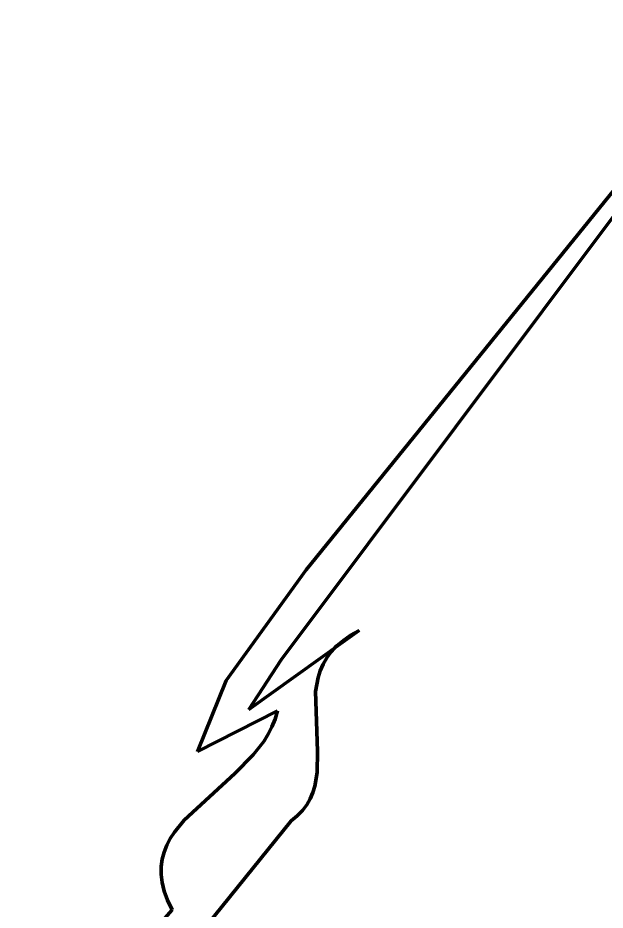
# Model space of a CAD drawing. Header units: millimetres. Extents: x 0 to 11, y 0 to 14.1.
# Drawn here: x 9.5537 to 9.8715, y 5.8744 to 6.3574 of the extents above; entities that cross this region are included whole.
import ezdxf

# ---------------------------------------------------------------- set-up
doc = ezdxf.new("R2010")
doc.units = ezdxf.units.MM
doc.layers.add('color#010101ff', color=7, linetype='CONTINUOUS', lineweight=100)
doc.layers.add('color#fefefeff', color=7, linetype='CONTINUOUS', lineweight=100)

msp = doc.modelspace()

# ---------------------------------------------------------------- linework, layer by layer
at = {"layer": 'color#010101ff'}
for p, q in [((9.95632, 6.35744), (9.69627, 6.00987)), ((9.70971, 6.05871), (9.88832, 6.27912)), ((9.6664, 5.9987), (9.70971, 6.05871)), ((9.72958, 6.01938), (9.7385, 6.02576)), ((9.7385, 6.02576), (9.73378, 6.02319)), ((9.67866, 5.98297), (9.72958, 6.01938)), ((9.7297, 6.02041), (9.72621, 6.01745)), ((9.73378, 6.02319), (9.7297, 6.02041)), ((9.72328, 6.01431), (9.72086, 6.01102)), ((9.72621, 6.01745), (9.72328, 6.01431)), ((9.69627, 6.00987), (9.67866, 5.98297)), ((9.72086, 6.01102), (9.7189, 6.00758)), ((9.7189, 6.00758), (9.71736, 6.00402)), ((9.71621, 6.00034), (9.71485, 5.99271)), ((9.71736, 6.00402), (9.71621, 6.00034)), ((9.65096, 5.96026), (9.6664, 5.9987)), ((9.71485, 5.99271), (9.71578, 5.96055)), ((9.69423, 5.9823), (9.65096, 5.96026)), ((9.69294, 5.97786), (9.69423, 5.9823)), ((9.69124, 5.97363), (9.69294, 5.97786)), ((9.68917, 5.96959), (9.69124, 5.97363)), ((9.68112, 5.95842), (9.68676, 5.96572)), ((9.68676, 5.96572), (9.68917, 5.96959)), ((9.67118, 5.94833), (9.68112, 5.95842)), ((9.71578, 5.96055), (9.71561, 5.94887)), ((9.64372, 5.9232), (9.67118, 5.94833)), ((9.71561, 5.94887), (9.71439, 5.94151)), ((9.71439, 5.94151), (9.71332, 5.93801)), ((9.71332, 5.93801), (9.71188, 5.93463)), ((9.71188, 5.93463), (9.71003, 5.93141)), ((9.70773, 5.92835), (9.70493, 5.92548)), ((9.71003, 5.93141), (9.70773, 5.92835)), ((9.70158, 5.92279), (9.55373, 5.73926)), ((9.6384, 5.91658), (9.64372, 5.9232)), ((9.70493, 5.92548), (9.70158, 5.92279)), ((9.63433, 5.90955), (9.63619, 5.91313)), ((9.63619, 5.91313), (9.6384, 5.91658)), ((9.63287, 5.90584), (9.63433, 5.90955)), ((9.63185, 5.90197), (9.63287, 5.90584)), ((9.6313, 5.89794), (9.63185, 5.90197)), ((9.63127, 5.89372), (9.6313, 5.89794)), ((9.6318, 5.88929), (9.63127, 5.89372)), ((9.63293, 5.88464), (9.6318, 5.88929)), ((9.6347, 5.87975), (9.63293, 5.88464)), ((9.63714, 5.87461), (9.6347, 5.87975)), ((9.59287, 5.82384), (9.63714, 5.87461))]:
    msp.add_line(p, q, dxfattribs=at)
at = {"layer": 'color#fefefeff'}
for p, q in [((9.69627, 6.00987), (9.95632, 6.35744)), ((9.88832, 6.27912), (9.70971, 6.05871)), ((9.70971, 6.05871), (9.6664, 5.9987)), ((9.7385, 6.02576), (9.72958, 6.01938)), ((9.73378, 6.02319), (9.7385, 6.02576)), ((9.72958, 6.01938), (9.67866, 5.98297)), ((9.72621, 6.01745), (9.7297, 6.02041)), ((9.7297, 6.02041), (9.73378, 6.02319)), ((9.72086, 6.01102), (9.72328, 6.01431)), ((9.72328, 6.01431), (9.72621, 6.01745)), ((9.67866, 5.98297), (9.69627, 6.00987)), ((9.7189, 6.00758), (9.72086, 6.01102)), ((9.71736, 6.00402), (9.7189, 6.00758)), ((9.71485, 5.99271), (9.71621, 6.00034)), ((9.71621, 6.00034), (9.71736, 6.00402)), ((9.6664, 5.9987), (9.65096, 5.96026)), ((9.71578, 5.96055), (9.71485, 5.99271)), ((9.65096, 5.96026), (9.69423, 5.9823)), ((9.69423, 5.9823), (9.69294, 5.97786)), ((9.69294, 5.97786), (9.69124, 5.97363)), ((9.69124, 5.97363), (9.68917, 5.96959)), ((9.68676, 5.96572), (9.68112, 5.95842)), ((9.68917, 5.96959), (9.68676, 5.96572)), ((9.68112, 5.95842), (9.67118, 5.94833)), ((9.71561, 5.94887), (9.71578, 5.96055)), ((9.67118, 5.94833), (9.64372, 5.9232)), ((9.71439, 5.94151), (9.71561, 5.94887)), ((9.71332, 5.93801), (9.71439, 5.94151)), ((9.71188, 5.93463), (9.71332, 5.93801)), ((9.71003, 5.93141), (9.71188, 5.93463)), ((9.70493, 5.92548), (9.70773, 5.92835)), ((9.70773, 5.92835), (9.71003, 5.93141)), ((9.55373, 5.73926), (9.70158, 5.92279)), ((9.64372, 5.9232), (9.6384, 5.91658)), ((9.70158, 5.92279), (9.70493, 5.92548)), ((9.63619, 5.91313), (9.63433, 5.90955)), ((9.6384, 5.91658), (9.63619, 5.91313)), ((9.63433, 5.90955), (9.63287, 5.90584)), ((9.63287, 5.90584), (9.63185, 5.90197)), ((9.63185, 5.90197), (9.6313, 5.89794)), ((9.6313, 5.89794), (9.63127, 5.89372)), ((9.63127, 5.89372), (9.6318, 5.88929)), ((9.6318, 5.88929), (9.63293, 5.88464)), ((9.63293, 5.88464), (9.6347, 5.87975)), ((9.6347, 5.87975), (9.63714, 5.87461)), ((9.63714, 5.87461), (9.59287, 5.82384))]:
    msp.add_line(p, q, dxfattribs=at)

doc.saveas('drawing.dxf')
